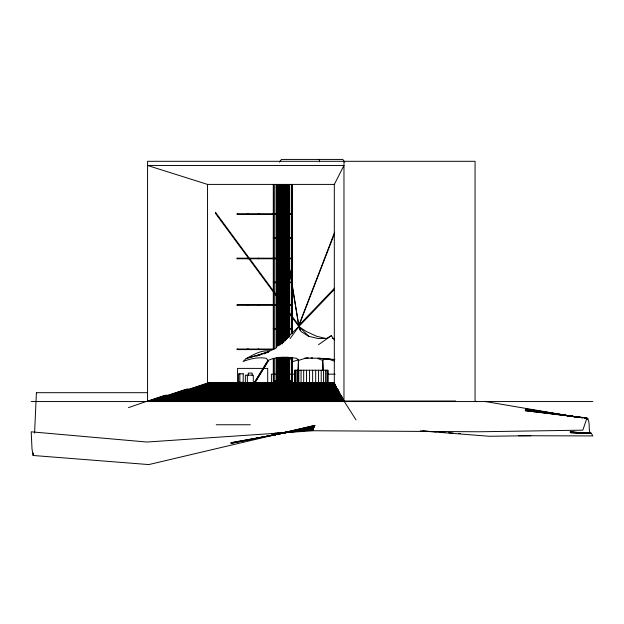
<?xml version="1.0" encoding="UTF-8"?>
<svg xmlns="http://www.w3.org/2000/svg" width="624" height="624" viewBox="0 0 624 624"><rect width="100%" height="100%" fill="white"/><g stroke="black" fill="none" stroke-linecap="round" stroke-linejoin="round"><path stroke-width="0.94" d="M297.554 382.629L298.35 360.446L296.946 358.402C287.446 356.928 277.017 356.234 268.109 360.43L266.183 358.293C258.375 356.99 250.372 358.636 243.087 361.499L246.082 358.652C253.36 354.775 260.629 350.095 269.334 350.883M297.835 382.629L298.639 360.446M34.577 433.142L36.41 392.691L147.264 392.691M314.8 425.911L273.234 435.17L315.073 425.365L148.793 464.576L33.103 455.481L33.306 452.954M578.097 417.152L525.127 410.662L586.95 417.955L582.847 430.154L479.45 431.769L313.17 430.747L146.89 442.034L31.2 431.816L32.003 448.952L33.103 455.481M299.988 330.151L298.834 325.432L334.62 232.222M334.62 233.329L297.952 328.177M323.731 358.301L322.811 360.43L317.92 358.597M254.303 382.629L268.024 360.446L268.024 361.421L255.037 382.629M254.436 382.629L268.024 360.446M254.904 382.629L267.891 361.421L267.891 360.446M588.455 433.165L570.008 431.902L590.257 433.493L591.224 433.118L592.8 435.919L518.458 435.716M290.121 338.567L298.834 326.531L334.495 289.294M279.458 162.131L281.479 159.424L342.771 159.424L344.791 162.131M309.052 336.562L298.834 326.531L215.491 213.416L215.491 212.316L298.834 325.432L334.495 288.194M318.529 344.69L331.321 335.704L334.643 340.33M326.446 338.489L331.321 335.704M276.19 347.95L263.905 353.831L268.538 351.811M283.795 342.046L282.025 342.833L298.834 326.531L286.798 252.72M128.435 407.659L147.56 401.014L455.645 401.014M298.35 360.446L305.627 358.192L318.747 358.192L333.06 359.525L318.747 358.192M298.412 359.674L293.35 361.499L290.363 358.652L287.391 357.271M246.082 358.652L268.453 351.788L256.534 356.008L261.635 354.26L248.586 357.794M272.68 435.17L314.527 426.457L272.953 435.17L230.841 442.79L313.981 427.541L272.134 434.624L296.696 431.083M298.584 430.81L313.7 428.633L271.861 434.078L313.427 429.725L274.108 433.306M304.59 358.199L308.295 357.825M530.923 435.716L489.076 436.262L420.436 430.864M334.316 382.964L334.316 184.408L343.972 165.477L147.56 165.477L207.542 184.408L334.76 184.408M292.508 213.79L236.948 213.79L236.948 214.36L292.508 214.36M273.296 237.697L292.508 237.697M273.296 238.267L292.508 238.267M292.508 258.188L236.948 258.188L236.948 258.757L292.508 258.757M273.296 282.095L292.508 282.095M273.296 282.664L292.508 282.664M292.508 304.676L236.948 304.676L236.948 305.245L292.508 305.245M273.296 328.583L292.508 328.583M273.296 329.152L292.508 329.152M327.772 338.489L317.928 338.489L308.537 336.266L301.025 331.508L298.834 326.531L306.314 331.508L316.618 336.266L326.001 338.489M332.194 338.489L333.965 338.489M273.757 349.034L236.948 349.034L236.948 349.596L272.743 349.596M322.889 360.446L323.201 370.094M295.292 374.174L271.417 374.174L271.417 382.629M327.483 374.174L335.182 374.174M286.829 377.614L285.73 377.614L285.73 382.629M273.296 380.663L292.508 380.663M273.296 381.233L292.508 381.233M207.542 382.629L334.565 382.629M147.56 400.67L343.972 400.67M31.2 401.552L592.8 401.552M585.234 417.979C591.295 418.977 587.87 428.86 590.257 433.493M216.263 424.757L250.279 424.757M334.714 359.401L329.121 359.369L334.667 361.14M588.307 433.056L570.835 432.721L591.092 433.313M577.356 432.689L570.554 432.448L590.811 433.376M579.298 432.76L590.951 433.173M590.671 433.235L570.281 432.175L590.538 433.438M322.702 358.94L334.784 359.635M448.711 432.721L453.086 433.009M310.97 357.856L312.725 357.981M458.601 433.391L460.528 433.532M422.807 430.864L428.579 431.278M431.465 431.488L436.285 431.831M440.131 432.112L444.943 432.455M585.296 417.963L587.231 418.22M579.946 417.417L582.73 417.823M577.855 417.089L525.681 409.57L576.794 417.128M579.79 417.37L582.683 417.784M577.442 417.152L525.954 409.024L577.652 417.152M584.86 418.314L587.636 418.751M585.016 418.314L587.777 418.751M484.661 401.404L577.005 417.128M586.217 418.696L588.058 419.016M586.061 418.696L587.917 419.016M476.892 401.645L475.067 401.014L475.067 161.304L147.56 161.304L147.56 401.014M355.984 419.843L343.972 401.014L343.972 161.304M319.16 159.424L319.574 161.858M281.174 217.113L286.174 247.783M286.798 251.62L298.834 325.432M281.174 218.213L286.174 248.882M36.41 392.691L36.465 393.159M322.608 360.446L322.92 370.094M343.808 400.67L148.59 400.67M343.645 400.335L149.62 400.335M343.473 399.992L150.641 399.992M343.309 399.649L151.671 399.649M343.145 399.313L152.693 399.313M342.982 398.97L153.722 398.97M342.818 398.627L154.752 398.627M342.646 398.291L155.774 398.291M342.482 397.948L156.803 397.948M342.319 397.613L157.825 397.613M342.155 397.27L158.855 397.27M341.991 396.926L159.884 396.926M341.827 396.591L160.906 396.591M341.656 396.248L161.936 396.248M341.492 395.905L162.958 395.905M341.328 395.569L163.987 395.569M341.164 395.226L165.017 395.226M340.548 394.883L168.831 394.883M340.384 394.547L169.853 394.547M340.22 394.204L170.882 394.204M340.057 393.861L171.912 393.861M339.885 393.526L172.934 393.526M339.721 393.182L173.963 393.182M339.557 392.839L174.985 392.839M339.394 392.504L176.015 392.504M339.23 392.161L177.044 392.161M339.066 391.817L178.066 391.817M338.894 391.482L179.096 391.482M338.731 391.139L180.118 391.139M338.567 390.796L181.147 390.796M338.403 390.46L182.177 390.46M338.239 390.117L183.199 390.117M338.075 389.782L184.228 389.782M337.904 389.438L185.25 389.438M337.74 389.095L186.28 389.095M337.124 388.76L190.094 388.76M336.96 388.417L191.123 388.417M336.796 388.073L192.145 388.073M336.632 387.738L193.175 387.738M336.469 387.395L194.204 387.395M336.305 387.052L195.226 387.052M336.133 386.716L196.256 386.716M335.969 386.373L197.278 386.373M335.806 386.03L198.307 386.03M335.642 385.694L199.337 385.694M335.478 385.351L200.359 385.351M335.314 385.008L201.388 385.008M335.143 384.673L202.41 384.673M334.979 384.329L203.44 384.329M334.815 383.986L204.469 383.986M334.651 383.651L205.491 383.651M334.487 383.308L206.521 383.308M328.021 382.629L328.021 370.227L294.606 370.227L294.606 382.629M327.701 370.227L327.701 382.629M326.82 370.227L326.82 382.629M325.408 370.227L325.408 382.629M323.521 370.227L323.521 382.629M321.212 370.227L321.212 382.629M318.568 370.227L318.568 382.629M315.682 370.227L315.682 382.629M312.64 370.227L312.64 382.629M309.559 370.227L309.559 382.629M306.54 370.227L306.54 382.629M303.677 370.227L303.677 382.629M301.072 370.227L301.072 382.629M298.826 370.227L298.826 382.629M297.001 370.227L297.001 382.629M295.659 370.227L295.659 382.629M295.051 370.227L295.051 382.629M294.856 370.227L294.856 382.629M292.508 184.408L292.508 333.076M292.508 357.365L292.508 382.629M292.243 184.408L292.243 333.076M292.243 357.365L292.243 382.629M292.032 184.408L292.032 333.076M292.032 357.365L292.032 382.629M291.767 184.408L291.767 333.076M291.767 357.365L291.767 382.629M289.669 184.408L289.669 335.018M289.669 357.365L289.669 382.629M289.403 184.408L289.403 335.985M289.403 357.365L289.403 382.629M289.193 184.408L289.193 336.96M289.193 357.365L289.193 382.629M288.928 184.408L288.928 336.96M288.928 357.365L288.928 382.629M288.311 184.408L288.311 336.96M288.311 357.365L288.311 374.852M288.249 184.408L288.249 336.96M288.249 357.365L288.249 382.629M287.984 184.408L287.984 336.96M287.984 357.365L287.984 382.629M287.773 184.408L287.773 337.935M287.773 357.365L287.773 382.629M287.508 184.408L287.508 337.935M287.508 357.365L287.508 382.629M287.274 213.79L287.274 214.36M287.274 258.188L287.274 258.757M287.274 304.676L287.274 305.245M286.829 184.408L286.829 338.902M286.829 357.365L286.829 382.629M286.564 184.408L286.564 338.902M286.564 357.365L286.564 377.77M286.088 184.408L286.088 339.877M286.088 357.365L286.088 382.629M286.081 213.79L286.081 214.36M286.081 237.697L286.081 238.267M286.081 258.188L286.081 258.757M286.081 282.095L286.081 282.664M286.081 304.676L286.081 305.245M286.081 328.583L286.081 329.152M286.081 380.663L286.081 381.233M285.41 184.408L285.41 339.877M285.41 357.365L285.41 382.629M285.145 184.408L285.145 340.844M285.145 357.365L285.145 382.629M284.926 184.408L284.926 339.877M284.926 357.365L284.926 382.629M284.661 184.408L284.661 340.844M284.661 357.365L284.661 382.629M283.99 184.408L283.99 340.844M283.99 357.365L283.99 382.629M283.725 184.408L283.725 341.819M283.725 357.365L283.725 382.629M283.507 184.408L283.507 341.819M283.507 357.365L283.507 382.629M283.241 184.408L283.241 341.819M283.241 357.365L283.241 382.629M282.563 184.408L282.563 342.787M282.563 357.365L282.563 382.629M282.298 184.408L282.298 343.762M282.298 357.365L282.298 382.629M282.087 184.408L282.087 343.762M282.087 357.365L282.087 382.629M281.822 184.408L281.822 343.762M281.822 357.365L281.822 382.629M281.143 184.408L281.143 343.762M281.143 357.365L281.143 382.629M280.878 184.408L280.878 343.762M280.878 357.365L280.878 382.629M280.402 184.408L280.402 344.737M280.402 357.365L280.402 382.629M279.724 184.408L279.724 344.737M279.724 357.365L279.724 382.629M279.458 184.408L279.458 344.737M279.458 357.365L279.458 382.629M279.248 184.408L279.248 344.737M279.248 357.365L279.248 382.629M278.983 184.408L278.983 345.704M278.983 357.365L278.983 382.629M278.304 184.408L278.304 345.704M278.304 357.365L278.304 382.629M278.039 184.408L278.039 345.704M278.039 357.365L278.039 382.629M277.828 184.408L277.828 345.704M277.828 357.365L277.828 382.629M277.563 184.408L277.563 345.704M277.563 357.365L277.563 382.629M276.884 184.408L276.884 346.679M276.884 357.365L276.884 382.629M276.619 184.408L276.619 347.646M276.619 358.34L276.619 382.629M276.409 184.408L276.409 347.646M276.409 358.34L276.409 382.629M276.143 184.408L276.143 347.646M276.143 358.34L276.143 382.629M274.7 213.79L274.7 214.36M274.7 258.188L274.7 258.757M274.7 304.676L274.7 305.245M274.201 213.79L274.201 214.36M274.201 258.188L274.201 258.757M274.201 304.676L274.201 305.245M274.045 184.408L274.045 348.621M274.045 358.34L274.045 382.629M273.78 184.408L273.78 349.588M273.78 358.34L273.78 382.629M273.71 213.79L273.71 214.36M273.71 258.188L273.71 258.757M273.71 304.676L273.71 305.245M273.562 184.408L273.562 349.588M273.562 358.34L273.562 382.629M273.296 184.408L273.296 349.588M273.296 358.34L273.296 382.629M267.696 382.629L267.696 368.402L237.572 368.402L237.572 382.629M258.929 213.79L258.929 214.36M258.929 258.188L258.929 258.757M258.929 304.676L258.929 305.245M258.929 349.034L258.929 349.596M258.313 213.79L258.313 214.36M258.313 258.188L258.313 258.757M258.313 304.676L258.313 305.245M258.313 349.034L258.313 349.596M253.297 382.629L253.297 375.188L245.365 375.188L245.365 382.629M252.174 375.188L252.174 373.097L248.305 373.097L248.305 375.188M248.594 213.79L248.594 214.36M248.594 258.188L248.594 258.757M248.594 304.676L248.594 305.245M248.594 349.034L248.594 349.596M247.939 213.79L247.939 214.36M247.939 258.188L247.939 258.757M247.939 304.676L247.939 305.245M247.939 349.034L247.939 349.596M247.369 375.188L247.369 382.629M247.283 213.79L247.283 214.36M247.283 258.188L247.283 258.757M247.283 304.676L247.283 305.245M247.283 349.034L247.283 349.596M239.85 373.807L239.85 382.255M237.565 213.79L237.565 214.36M237.565 258.188L237.565 258.757M237.565 304.676L237.565 305.245M237.565 349.034L237.565 349.596M207.542 184.408L207.542 382.964M314.254 427.003L231.114 443.336L314.254 427.003M243.212 373.807L238.594 373.807L238.594 382.255L243.212 382.255L243.212 373.807M587.504 418.486L584.579 418.088L587.504 418.486M583.37 417.713L525.4 410.116L583.378 417.737"/></g></svg>
